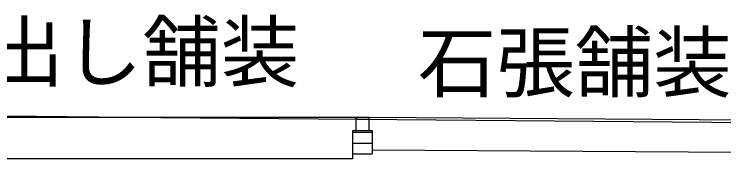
# Model space of a CAD drawing. Units: millimetres on the paper. Extents: x -84 to 7, y -133 to 191.
# Drawn here: x -35.346 to -32.088, y -19.871 to -19.207 of the extents above; entities that cross this region are included whole.
import ezdxf
from ezdxf.enums import TextEntityAlignment as Align

# ---------------------------------------------------------------- set-up
doc = ezdxf.new("R2010")
doc.units = ezdxf.units.MM
doc.header["$LTSCALE"] = 0.14
for name, color, linetype in [('0-3_D-STR-2-文字', 7, 'Continuous'), ('0-7_D-STR-1-計線1', 7, 'Continuous'), ('0-9_D-BDG-1-現況', 7, 'Continuous'), ('1-4_D-STR-STR', 7, 'Continuous')]:
    doc.layers.add(name, color=color, linetype=linetype)
doc.styles.add('ＭＳ ゴシック', font='')
doc.styles.get('ＭＳ ゴシック').set_extended_font_data('MS Gothic')

msp = doc.modelspace()

# ---------------------------------------------------------------- linework, layer by layer
at = {"layer": '0-7_D-STR-1-計線1'}
for p, q in [((-31.5511, -19.8457), (-33.7026, -19.8307)), ((-33.7926, -19.8482), (-33.7926, -19.8707)), ((-33.7926, -19.8707), (-35.4553, -19.8707))]:
    msp.add_line(p, q, dxfattribs=at)
msp.add_lwpolyline([(-31.5511, -19.6957), (-33.7176, -19.6807), (-37.5913, -19.6807), (-39.4673, -19.6507)], dxfattribs=at)
at = {"layer": '0-9_D-BDG-1-現況'}
msp.add_lwpolyline([(-66.6942, -19.3008), (-64.4672, -19.3308), (-60.4411, -19.3808), (-56.4151, -19.4308), (-52.389, -19.4808), (-48.2686, -19.5308), (-43.9153, -19.5808), (-39.4004, -19.6308), (-34.6726, -19.6808), (-28.8916, -19.7308), (-20.9609, -19.7808)], dxfattribs=at)
at = {"layer": '1-4_D-STR-STR'}
for p, q in [((-33.7776, -19.6807), (-33.7776, -19.7407)), ((-33.7776, -19.6807), (-33.7176, -19.6807)), ((-33.7176, -19.6807), (-33.7176, -19.7407)), ((-33.7926, -19.7407), (-33.7026, -19.7407)), ((-33.7926, -19.7407), (-33.7926, -19.8482)), ((-33.7926, -19.7482), (-33.7026, -19.7482)), ((-33.7026, -19.7407), (-33.7026, -19.8482)), ((-33.7926, -19.7982), (-33.7026, -19.7982)), ((-33.7926, -19.8482), (-33.7026, -19.8482))]:
    msp.add_line(p, q, dxfattribs=at)

# ---------------------------------------------------------------- texts
at = {"layer": '0-3_D-STR-2-文字', "style": 'ＭＳ ゴシック'}
for s, p in [('自然石洗出し舗装', (-36.9171, -19.5915)), ('石張舗装', (-33.4922, -19.6392))]:
    msp.add_text(s, height=0.2639, dxfattribs=at).set_placement(p, align=Align.BOTTOM_LEFT)

doc.saveas('drawing.dxf')
